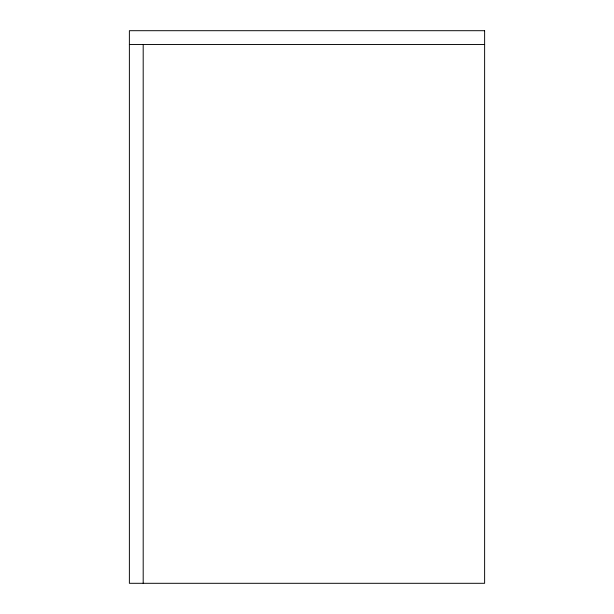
<?xml version="1.0" encoding="UTF-8"?>
<svg xmlns="http://www.w3.org/2000/svg" width="614" height="614" viewBox="0 0 614 614"><rect width="100%" height="100%" fill="white"/><g stroke="black" fill="none" stroke-linecap="round" stroke-linejoin="round"><path stroke-width="0.92" d="M129.377 44.515L484.623 44.515M143.192 44.515L143.192 583.3M484.623 30.7L129.377 30.7L129.377 583.3L484.623 583.3L484.623 30.7"/></g></svg>
